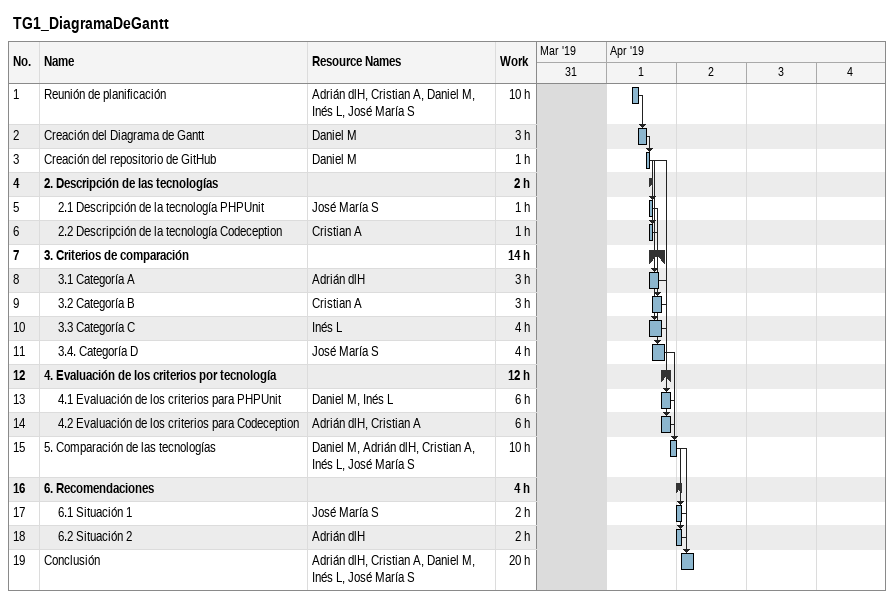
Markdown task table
TG1_DiagramaDeGantt

| ID | Level | Task | Start | Finish | Predecessors | Resources | Work (h) |
|---|---|---|---|---|---|---|---|
| 1 | 1 | Reunión de planificación | 2019-04-01 | 2019-04-01 |  | Adrián dlH, Cristian A, Daniel M, Inés L, José María S | 10 |
| 2 | 1 | Creación del Diagrama de Gantt | 2019-04-01 | 2019-04-01 | 1 | Daniel M | 3 |
| 3 | 1 | Creación del repositorio de GitHub | 2019-04-01 | 2019-04-01 | 2 | Daniel M | 1 |
| 4 | 1 | **2. Descripción de las tecnologías** | 2019-04-01 | 2019-04-01 |  |  | 2 |
| 5 | 2 | 2.1 Descripción de la tecnología PHPUnit | 2019-04-01 | 2019-04-01 | 3 | José María S | 1 |
| 6 | 2 | 2.2 Descripción de la tecnología Codeception | 2019-04-01 | 2019-04-01 | 3 | Cristian A | 1 |
| 7 | 1 | **3. Criterios de comparación** | 2019-04-01 | 2019-04-01 |  |  | 14 |
| 8 | 2 | 3.1 Categoría A | 2019-04-01 | 2019-04-01 | 3 | Adrián dlH | 3 |
| 9 | 2 | 3.2 Categoría B | 2019-04-01 | 2019-04-01 | 6 | Cristian A | 3 |
| 10 | 2 | 3.3 Categoría C | 2019-04-01 | 2019-04-01 | 3 | Inés L | 4 |
| 11 | 2 | 3.4. Categoría D | 2019-04-01 | 2019-04-01 | 5 | José María S | 4 |
| 12 | 1 | **4. Evaluación de los criterios por tecnología** | 2019-04-01 | 2019-04-01 |  |  | 12 |
| 13 | 2 | 4.1 Evaluación de los criterios para PHPUnit | 2019-04-01 | 2019-04-01 | 3, 10 | Daniel M, Inés L | 6 |
| 14 | 2 | 4.2 Evaluación de los criterios para Codeception | 2019-04-01 | 2019-04-01 | 8, 9 | Adrián dlH, Cristian A | 6 |
| 15 | 1 | 5. Comparación de las tecnologías | 2019-04-01 | 2019-04-02 | 11, 13, 14 | Daniel M, Adrián dlH, Cristian A, Inés L, José María S | 10 |
| 16 | 1 | **6. Recomendaciones** | 2019-04-02 | 2019-04-02 |  |  | 4 |
| 17 | 2 | 6.1 Situación 1 | 2019-04-02 | 2019-04-02 | 15 | José María S | 2 |
| 18 | 2 | 6.2 Situación 2 | 2019-04-02 | 2019-04-02 | 15 | Adrián dlH | 2 |
| 19 | 1 | Conclusión | 2019-04-02 | 2019-04-02 | 15, 17, 18 | Adrián dlH, Cristian A, Daniel M, Inés L, José María S | 20 |
